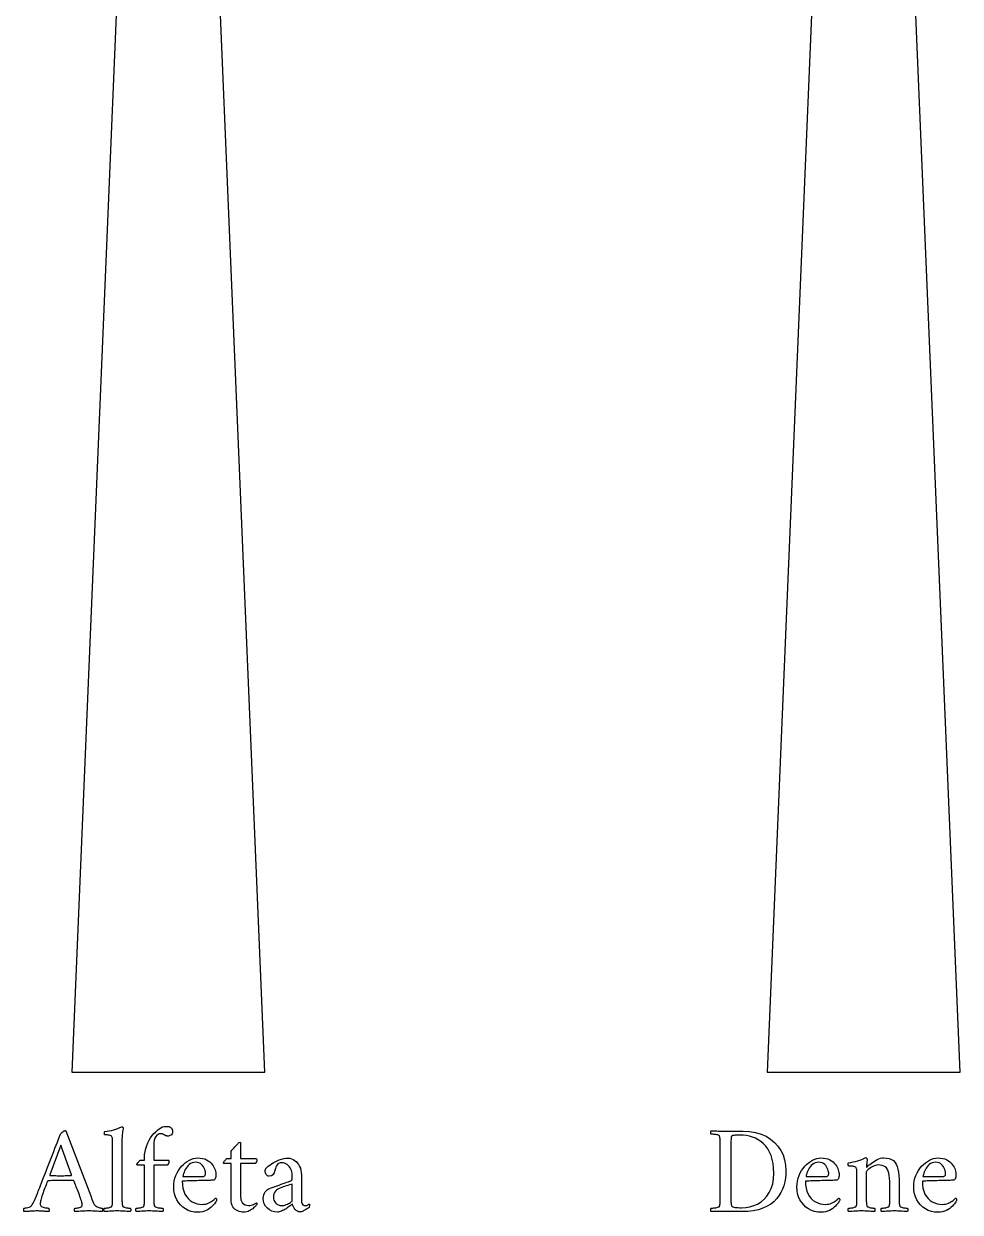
# Model space of a CAD drawing. Header units: millimetres. Extents: x -4 to 95, y -124 to 50.
# Drawn here: x -3.74 to 20.5, y -123.63 to -92.86 of the extents above; entities that cross this region are included whole.
import ezdxf

# ---------------------------------------------------------------- set-up
doc = ezdxf.new("R2010")
doc.units = ezdxf.units.MM
doc.layers.add('CUT_OUTER', color=1, linetype='Continuous')
doc.layers.add('TEXT', color=5, linetype='Continuous')

msp = doc.modelspace()

# ---------------------------------------------------------------- linework, layer by layer
at = {"layer": 'CUT_OUTER'}
for points in [[(-2.5, -120), (2.5, -120), (0.4, -70), (-0.4, -70)], [(15.5, -120), (20.5, -120), (18.4, -70), (17.6, -70)]]:
    msp.add_lwpolyline(points, close=True, dxfattribs=at)
at = {"layer": 'TEXT'}
for points in [[(-1.4419, -121.8419), (-1.442, -121.8233), (-1.4423, -121.8028), (-1.4428, -121.7805), (-1.4435, -121.7565), (-1.4451, -121.7328), (-1.448, -121.7117), (-1.4523, -121.6932), (-1.4581, -121.6774), (-1.4672, -121.6613), (-1.4819, -121.6484), (-1.5019, -121.6387), (-1.5274, -121.6323), (-1.5561, -121.628), (-1.5859, -121.625), (-1.6166, -121.6232), (-1.6484, -121.6226), (-1.6499, -121.6201), (-1.6512, -121.6125), (-1.6523, -121.5999), (-1.6532, -121.5823), (-1.6533, -121.5644), (-1.652, -121.5512), (-1.6493, -121.5426), (-1.6452, -121.5387), (-1.5859, -121.5309), (-1.5274, -121.5206), (-1.4698, -121.5076), (-1.4129, -121.4919), (-1.3573, -121.4743), (-1.3032, -121.4552), (-1.2508, -121.4348), (-1.2, -121.4129), (-1.1936, -121.414), (-1.1875, -121.4173), (-1.1816, -121.4229), (-1.1758, -121.4306), (-1.1709, -121.4394), (-1.1673, -121.448), (-1.1652, -121.4564), (-1.1645, -121.4645), (-1.1656, -121.469), (-1.169, -121.4823), (-1.1745, -121.5044), (-1.1823, -121.5355), (-1.19, -121.5748), (-1.1956, -121.6218), (-1.1989, -121.6764), (-1.2, -121.7387), (-1.2, -123.2355), (-1.1999, -123.2704), (-1.1996, -123.304), (-1.1991, -123.3365), (-1.1984, -123.3677), (-1.1969, -123.397), (-1.194, -123.4234), (-1.1896, -123.447), (-1.1839, -123.4677), (-1.1785, -123.4756), (-1.169, -123.4831), (-1.1551, -123.4901), (-1.1371, -123.4968), (-1.1165, -123.5027), (-1.0952, -123.5077), (-1.073, -123.5116), (-1.05, -123.5145), (-1.0283, -123.5166), (-1.0101, -123.5181), (-0.9953, -123.5191), (-0.9839, -123.5194), (-0.9795, -123.527), (-0.9762, -123.5371), (-0.9739, -123.5496), (-0.9726, -123.5645), (-0.9727, -123.5794), (-0.9746, -123.5919), (-0.9783, -123.602), (-0.9839, -123.6097), (-1.0308, -123.6066), (-1.075, -123.6036), (-1.1163, -123.6009), (-1.1548, -123.5984), (-1.1931, -123.5963), (-1.2339, -123.5948), (-1.277, -123.5939), (-1.3226, -123.5935), (-1.3666, -123.5939), (-1.4085, -123.5948), (-1.4481, -123.5963), (-1.4855, -123.5984), (-1.5233, -123.6009), (-1.5641, -123.6036), (-1.608, -123.6066), (-1.6548, -123.6097), (-1.6604, -123.602), (-1.6641, -123.5919), (-1.666, -123.5794), (-1.6661, -123.5645), (-1.6648, -123.5496), (-1.6625, -123.5371), (-1.6592, -123.527), (-1.6548, -123.5194), (-1.6435, -123.5191), (-1.629, -123.5181), (-1.6113, -123.5166), (-1.5903, -123.5145), (-1.5679, -123.5116), (-1.546, -123.5077), (-1.5244, -123.5027), (-1.5032, -123.4968), (-1.4847, -123.4901), (-1.471, -123.4831), (-1.4621, -123.4756), (-1.4581, -123.4677), (-1.4523, -123.447), (-1.448, -123.4234), (-1.4451, -123.397), (-1.4435, -123.3677), (-1.4428, -123.3365), (-1.4423, -123.304), (-1.442, -123.2704), (-1.4419, -123.2355)], [(-0.071, -121.4032), (-0.0386, -121.4036), (-0.0125, -121.4048), (0.0074, -121.4069), (0.021, -121.4097), (0.0324, -121.4141), (0.0456, -121.421), (0.0606, -121.4302), (0.0774, -121.4419), (0.0824, -121.4478), (0.0875, -121.4556), (0.0928, -121.4655), (0.0984, -121.4774), (0.1033, -121.4903), (0.1069, -121.5032), (0.109, -121.5161), (0.1097, -121.529), (0.1068, -121.567), (0.098, -121.5972), (0.0834, -121.6195), (0.0629, -121.6339), (0.0404, -121.643), (0.0198, -121.6496), (0.0009, -121.6535), (-0.0161, -121.6548), (-0.0274, -121.6542), (-0.0387, -121.6524), (-0.05, -121.6494), (-0.0613, -121.6452), (-0.0728, -121.6401), (-0.0847, -121.6347), (-0.097, -121.6288), (-0.1097, -121.6226), (-0.122, -121.6151), (-0.1331, -121.6089), (-0.1429, -121.6038), (-0.1516, -121.6), (-0.1607, -121.5972), (-0.1718, -121.5952), (-0.1849, -121.594), (-0.2, -121.5935), (-0.2344, -121.5982), (-0.2665, -121.6121), (-0.2965, -121.6353), (-0.3242, -121.6677), (-0.3473, -121.7095), (-0.3633, -121.7605), (-0.3723, -121.8208), (-0.3742, -121.8903), (-0.3742, -122.2806), (0, -122.2806), (0.0056, -122.2823), (0.0097, -122.2871), (0.0121, -122.2952), (0.0129, -122.3065), (0.0129, -122.3095), (0.0129, -122.3121), (0.0129, -122.3143), (0.0129, -122.3161), (0.0103, -122.3413), (0.0024, -122.3653), (-0.0107, -122.3881), (-0.029, -122.4097), (-0.3742, -122.4097), (-0.3742, -123.2355), (-0.3741, -123.2704), (-0.3738, -123.304), (-0.3733, -123.3365), (-0.3726, -123.3677), (-0.3711, -123.397), (-0.3681, -123.4234), (-0.3638, -123.447), (-0.3581, -123.4677), (-0.3525, -123.4756), (-0.3423, -123.4831), (-0.3275, -123.4901), (-0.3081, -123.4968), (-0.2859, -123.5027), (-0.2629, -123.5077), (-0.2391, -123.5116), (-0.2145, -123.5145), (-0.1914, -123.5166), (-0.1722, -123.5181), (-0.1568, -123.5191), (-0.1452, -123.5194), (-0.1408, -123.527), (-0.1375, -123.5371), (-0.1352, -123.5496), (-0.1339, -123.5645), (-0.134, -123.5794), (-0.1359, -123.5919), (-0.1396, -123.602), (-0.1452, -123.6097), (-0.1925, -123.6066), (-0.2379, -123.6036), (-0.2812, -123.6009), (-0.3226, -123.5984), (-0.3637, -123.5963), (-0.4065, -123.5948), (-0.4508, -123.5939), (-0.4968, -123.5935), (-0.5408, -123.5939), (-0.5827, -123.5948), (-0.6223, -123.5963), (-0.6597, -123.5984), (-0.6975, -123.6009), (-0.7383, -123.6036), (-0.7822, -123.6066), (-0.829, -123.6097), (-0.8346, -123.602), (-0.8383, -123.5919), (-0.8402, -123.5794), (-0.8403, -123.5645), (-0.839, -123.5496), (-0.8367, -123.5371), (-0.8334, -123.527), (-0.829, -123.5194), (-0.8177, -123.5191), (-0.8032, -123.5181), (-0.7855, -123.5166), (-0.7645, -123.5145), (-0.7421, -123.5116), (-0.7202, -123.5077), (-0.6986, -123.5027), (-0.6774, -123.4968), (-0.6589, -123.4901), (-0.6452, -123.4831), (-0.6363, -123.4756), (-0.6323, -123.4677), (-0.6265, -123.447), (-0.6222, -123.4234), (-0.6193, -123.397), (-0.6177, -123.3677), (-0.617, -123.3365), (-0.6165, -123.304), (-0.6162, -123.2704), (-0.6161, -123.2355), (-0.6161, -122.4097), (-0.8, -122.4097), (-0.803, -122.409), (-0.8056, -122.4069), (-0.8079, -122.4033), (-0.8097, -122.3984), (-0.8111, -122.393), (-0.8121, -122.3883), (-0.8127, -122.3842), (-0.8129, -122.3806), (-0.8117, -122.3763), (-0.8081, -122.3698), (-0.802, -122.361), (-0.7935, -122.35), (-0.7838, -122.338), (-0.7738, -122.3262), (-0.7636, -122.3146), (-0.7532, -122.3032), (-0.7441, -122.2933), (-0.7375, -122.2863), (-0.7336, -122.2821), (-0.7323, -122.2806), (-0.6161, -122.2806), (-0.6161, -122.2194), (-0.6126, -122.1353), (-0.602, -122.054), (-0.5844, -121.9756), (-0.5597, -121.9), (-0.5295, -121.8281), (-0.4956, -121.7609), (-0.4578, -121.6983), (-0.4161, -121.6403), (-0.3722, -121.5877), (-0.3274, -121.5411), (-0.2819, -121.5006), (-0.2355, -121.4661), (-0.1901, -121.4386), (-0.1476, -121.419), (-0.1079, -121.4072), (-0.071, -121.4032)], [(-3.3968, -123.1613), (-3.3949, -123.1564), (-3.3891, -123.1415), (-3.3795, -123.1168), (-3.3661, -123.0823), (-3.3495, -123.0392), (-3.3302, -122.9891), (-3.3084, -122.932), (-3.2839, -122.8677), (-3.2572, -122.7981), (-3.2286, -122.7246), (-3.1983, -122.6473), (-3.1661, -122.5661), (-3.133, -122.4825), (-3.0996, -122.3976), (-3.066, -122.3115), (-3.0323, -122.2242), (-2.9987, -122.1372), (-2.9657, -122.052), (-2.9334, -121.9686), (-2.9016, -121.8871), (-2.8711, -121.8089), (-2.8423, -121.7355), (-2.8154, -121.6669), (-2.7903, -121.6032), (-2.782, -121.5899), (-2.7698, -121.5758), (-2.7537, -121.5609), (-2.7339, -121.5452), (-2.7134, -121.531), (-2.6956, -121.521), (-2.6803, -121.5149), (-2.6677, -121.5129), (-2.6648, -121.513), (-2.6625, -121.5133), (-2.6608, -121.5138), (-2.6597, -121.5145), (-2.6586, -121.5154), (-2.6569, -121.5165), (-2.6545, -121.5178), (-2.6516, -121.5194), (-2.0097, -123.2032), (-1.978, -123.2863), (-1.954, -123.3484), (-1.9377, -123.3895), (-1.929, -123.4097), (-1.9191, -123.4268), (-1.9052, -123.4427), (-1.8876, -123.4575), (-1.8661, -123.471), (-1.8427, -123.483), (-1.8194, -123.4931), (-1.796, -123.5015), (-1.7726, -123.5081), (-1.7513, -123.513), (-1.7343, -123.5165), (-1.7215, -123.5186), (-1.7129, -123.5194), (-1.7075, -123.5285), (-1.704, -123.5399), (-1.7026, -123.5535), (-1.7032, -123.5694), (-1.7048, -123.5846), (-1.7065, -123.5964), (-1.7081, -123.6047), (-1.7097, -123.6097), (-1.7552, -123.6066), (-1.7984, -123.6036), (-1.8391, -123.6009), (-1.8774, -123.5984), (-1.9163, -123.5963), (-1.9589, -123.5948), (-2.005, -123.5939), (-2.0548, -123.5935), (-2.1074, -123.5939), (-2.1552, -123.5948), (-2.1985, -123.5963), (-2.2371, -123.5984), (-2.2757, -123.6009), (-2.319, -123.6036), (-2.3668, -123.6066), (-2.4194, -123.6097), (-2.4249, -123.602), (-2.4286, -123.5919), (-2.4305, -123.5794), (-2.4306, -123.5645), (-2.4291, -123.5496), (-2.4262, -123.5371), (-2.4219, -123.527), (-2.4161, -123.5194), (-2.3996, -123.5186), (-2.379, -123.5165), (-2.3544, -123.513), (-2.3258, -123.5081), (-2.2976, -123.5019), (-2.2742, -123.4948), (-2.2556, -123.4866), (-2.2419, -123.4774), (-2.2363, -123.4698), (-2.2323, -123.4597), (-2.2298, -123.4472), (-2.229, -123.4323), (-2.2303, -123.4152), (-2.2343, -123.3931), (-2.2408, -123.366), (-2.25, -123.3339), (-2.2612, -123.2981), (-2.2738, -123.2601), (-2.2878, -123.2199), (-2.3032, -123.1774), (-2.3194, -123.1342), (-2.3355, -123.0915), (-2.3516, -123.0495), (-2.3677, -123.0081), (-2.3832, -122.9688), (-2.3972, -122.9331), (-2.4098, -122.901), (-2.421, -122.8726), (-2.4301, -122.8493), (-2.4367, -122.8327), (-2.4406, -122.8227), (-2.4419, -122.8194), (-2.4423, -122.819), (-2.4435, -122.8177), (-2.4456, -122.8157), (-2.4484, -122.8129), (-2.4516, -122.8101), (-2.4548, -122.8081), (-2.4581, -122.8069), (-2.4613, -122.8065), (-2.4869, -122.805), (-2.5153, -122.804), (-2.5466, -122.8034), (-2.5806, -122.8032), (-2.6155, -122.8032), (-2.6492, -122.8032), (-2.6817, -122.8032), (-2.7129, -122.8032), (-2.721, -122.8032), (-2.729, -122.8032), (-2.7371, -122.8032), (-2.7452, -122.8032), (-2.753, -122.8032), (-2.7605, -122.8032), (-2.7675, -122.8032), (-2.7742, -122.8032), (-2.8208, -122.8033), (-2.8637, -122.8036), (-2.903, -122.8041), (-2.9387, -122.8048), (-2.975, -122.8059), (-3.0161, -122.8077), (-3.0621, -122.81), (-3.1129, -122.8129), (-3.1147, -122.8132), (-3.1169, -122.8141), (-3.1196, -122.8156), (-3.1226, -122.8177), (-3.1254, -122.8199), (-3.1274, -122.8214), (-3.1286, -122.8223), (-3.129, -122.8226), (-3.1305, -122.8266), (-3.1351, -122.8387), (-3.1426, -122.8589), (-3.1532, -122.8871), (-3.1659, -122.9209), (-3.1798, -122.9577), (-3.195, -122.9975), (-3.2113, -123.0403), (-3.2277, -123.084), (-3.2431, -123.1262), (-3.2576, -123.167), (-3.271, -123.2065), (-3.2842, -123.2452), (-3.2948, -123.2806), (-3.3027, -123.3129), (-3.3081, -123.3419), (-3.3116, -123.3679), (-3.3141, -123.3911), (-3.3156, -123.4115), (-3.3161, -123.429), (-3.313, -123.4459), (-3.3036, -123.4609), (-3.288, -123.4741), (-3.2661, -123.4855), (-3.2409, -123.4951), (-3.2153, -123.5028), (-3.1893, -123.5088), (-3.1629, -123.5129), (-3.1388, -123.5157), (-3.1198, -123.5177), (-3.1057, -123.519), (-3.0968, -123.5194), (-3.0938, -123.5243), (-3.0911, -123.5327), (-3.0889, -123.5445), (-3.0871, -123.5597), (-3.0861, -123.5755), (-3.0863, -123.5891), (-3.0877, -123.6005), (-3.0903, -123.6097), (-3.1199, -123.6081), (-3.1472, -123.6065), (-3.1723, -123.6048), (-3.1952, -123.6032), (-3.2169, -123.6016), (-3.2387, -123.6), (-3.2605, -123.5984), (-3.2823, -123.5968), (-3.3057, -123.5954), (-3.3327, -123.5944), (-3.363, -123.5938), (-3.3968, -123.5935), (-3.4308, -123.5938), (-3.4621, -123.5944), (-3.4905, -123.5954), (-3.5161, -123.5968), (-3.5403, -123.5984), (-3.5645, -123.6), (-3.5887, -123.6016), (-3.6129, -123.6032), (-3.6387, -123.6048), (-3.6677, -123.6065), (-3.7, -123.6081), (-3.7355, -123.6097), (-3.7383, -123.6047), (-3.7403, -123.5964), (-3.7415, -123.5846), (-3.7419, -123.5694), (-3.7415, -123.5535), (-3.7403, -123.5399), (-3.7383, -123.5285), (-3.7355, -123.5194), (-3.7184, -123.5184), (-3.6964, -123.5157), (-3.6693, -123.5112), (-3.6371, -123.5048), (-3.6053, -123.4965), (-3.5794, -123.4859), (-3.5594, -123.4731), (-3.5452, -123.4581), (-3.5219, -123.4265), (-3.5004, -123.3931), (-3.4807, -123.358), (-3.4629, -123.321), (-3.4461, -123.2826), (-3.4294, -123.2431), (-3.413, -123.2027), (-3.3968, -123.1613)], [(14.8806, -121.5258), (15.0472, -121.5342), (15.2016, -121.5593), (15.344, -121.6011), (15.4742, -121.6597), (15.5911, -121.7327), (15.6935, -121.8177), (15.7815, -121.9149), (15.8548, -122.0242), (15.9127, -122.1434), (15.954, -122.2706), (15.9788, -122.4055), (15.9871, -122.5484), (15.9837, -122.6478), (15.9734, -122.746), (15.9563, -122.8429), (15.9323, -122.9387), (15.9001, -123.0315), (15.8585, -123.1194), (15.8074, -123.2024), (15.7468, -123.2806), (15.6757, -123.3525), (15.5931, -123.4165), (15.4991, -123.4727), (15.3935, -123.521), (15.2754, -123.5598), (15.1435, -123.5875), (14.998, -123.6041), (14.8387, -123.6097), (14.0516, -123.6097), (14.0461, -123.602), (14.0423, -123.5919), (14.0404, -123.5794), (14.0403, -123.5645), (14.0416, -123.5496), (14.044, -123.5371), (14.0473, -123.527), (14.0516, -123.5194), (14.0633, -123.5191), (14.079, -123.5181), (14.0988, -123.5166), (14.1226, -123.5145), (14.1481, -123.5116), (14.173, -123.5077), (14.1973, -123.5027), (14.221, -123.4968), (14.2416, -123.4901), (14.2569, -123.4831), (14.2666, -123.4756), (14.271, -123.4677), (14.2767, -123.447), (14.281, -123.4234), (14.284, -123.397), (14.2855, -123.3677), (14.2862, -123.3365), (14.2867, -123.304), (14.287, -123.2704), (14.2871, -123.2355), (14.2871, -121.8903), (14.287, -121.8553), (14.2867, -121.8214), (14.2862, -121.7884), (14.2855, -121.7565), (14.284, -121.7265), (14.281, -121.6996), (14.2767, -121.6757), (14.271, -121.6548), (14.2666, -121.6458), (14.2569, -121.6379), (14.2416, -121.6312), (14.221, -121.6258), (14.1973, -121.6213), (14.173, -121.6173), (14.1481, -121.614), (14.1226, -121.6113), (14.0988, -121.6092), (14.079, -121.6077), (14.0633, -121.6068), (14.0516, -121.6065), (14.0473, -121.5988), (14.044, -121.5887), (14.0416, -121.5762), (14.0403, -121.5613), (14.0404, -121.5464), (14.0423, -121.5339), (14.0461, -121.5238), (14.0516, -121.5161), (14.0998, -121.5178), (14.1476, -121.5198), (14.195, -121.5219), (14.2419, -121.5242), (14.2885, -121.5263), (14.3347, -121.5278), (14.3804, -121.5287), (14.4258, -121.529), (14.4748, -121.5289), (14.5282, -121.5286), (14.5861, -121.5281), (14.6484, -121.5274), (14.7113, -121.5267), (14.771, -121.5262), (14.8274, -121.5259), (14.8806, -121.5258)], [(14.5645, -121.8968), (14.5645, -123.2387), (14.5645, -123.2517), (14.5645, -123.2681), (14.5645, -123.288), (14.5645, -123.3113), (14.5648, -123.3361), (14.5657, -123.3605), (14.5672, -123.3845), (14.5694, -123.4081), (14.5719, -123.4291), (14.5746, -123.4456), (14.5775, -123.4574), (14.5806, -123.4645), (14.5939, -123.4764), (14.6141, -123.4863), (14.6414, -123.4942), (14.6758, -123.5), (14.7144, -123.5042), (14.7544, -123.5073), (14.7959, -123.5091), (14.8387, -123.5097), (14.9493, -123.5036), (15.0552, -123.4855), (15.1566, -123.4552), (15.2532, -123.4129), (15.343, -123.3582), (15.4238, -123.2907), (15.4955, -123.2106), (15.5581, -123.1177), (15.6089, -123.0118), (15.6452, -122.8923), (15.6669, -122.7594), (15.6742, -122.6129), (15.6697, -122.4841), (15.656, -122.3653), (15.6334, -122.2567), (15.6016, -122.1581), (15.5621, -122.0689), (15.5161, -121.9883), (15.4637, -121.9164), (15.4048, -121.8532), (15.3407, -121.7984), (15.2726, -121.7516), (15.2004, -121.7129), (15.1242, -121.6823), (15.0451, -121.659), (14.9641, -121.6423), (14.8814, -121.6324), (14.7968, -121.629), (14.7851, -121.6291), (14.7694, -121.6294), (14.7496, -121.6299), (14.7258, -121.6306), (14.7004, -121.6318), (14.6758, -121.6335), (14.652, -121.6358), (14.629, -121.6387), (14.6089, -121.6425), (14.5935, -121.6476), (14.5831, -121.6538), (14.5774, -121.6613), (14.5731, -121.6787), (14.5698, -121.6988), (14.5674, -121.7215), (14.5661, -121.7468), (14.5654, -121.7737), (14.5649, -121.8012), (14.5646, -121.8293), (14.5645, -121.8581), (14.5645, -121.8629), (14.5645, -121.8677), (14.5645, -121.8726), (14.5645, -121.8774), (14.5645, -121.8823), (14.5645, -121.8871), (14.5645, -121.8919), (14.5645, -121.8968)], [(-2.7806, -121.8935), (-3.0677, -122.6613), (-3.0676, -122.6617), (-3.0673, -122.6629), (-3.0668, -122.6649), (-3.0661, -122.6677), (-3.0652, -122.6706), (-3.0641, -122.6726), (-3.0628, -122.6738), (-3.0613, -122.6742), (-3.0291, -122.6757), (-2.994, -122.677), (-2.9557, -122.6781), (-2.9145, -122.679), (-2.8739, -122.6797), (-2.8375, -122.6802), (-2.8053, -122.6805), (-2.7774, -122.6806), (-2.7412, -122.6804), (-2.7069, -122.6798), (-2.6743, -122.6788), (-2.6435, -122.6774), (-2.613, -122.6758), (-2.581, -122.6742), (-2.5477, -122.6726), (-2.5129, -122.671), (-2.51, -122.6705), (-2.5077, -122.669), (-2.5059, -122.6664), (-2.5048, -122.6629), (-2.5041, -122.6594), (-2.5036, -122.6569), (-2.5033, -122.6553), (-2.5032, -122.6548)], [(1.8677, -122.2387), (2.2742, -122.2387), (2.2812, -122.2409), (2.2863, -122.2476), (2.2893, -122.2587), (2.2903, -122.2742), (2.2875, -122.2982), (2.279, -122.3218), (2.2649, -122.345), (2.2452, -122.3677), (1.8677, -122.3677), (1.8677, -123.1935), (1.8808, -123.3065), (1.9202, -123.3871), (1.9857, -123.4355), (2.0774, -123.4516), (2.1121, -123.4498), (2.1452, -123.4444), (2.1766, -123.4353), (2.2065, -123.4226), (2.2329, -123.4091), (2.254, -123.3976), (2.27, -123.3881), (2.2806, -123.3806), (2.2849, -123.3831), (2.2879, -123.3871), (2.2897, -123.3927), (2.2903, -123.4), (2.2895, -123.4163), (2.2871, -123.4298), (2.2831, -123.4405), (2.2774, -123.4484), (2.2646, -123.4623), (2.2488, -123.4782), (2.2299, -123.4962), (2.2081, -123.5161), (2.1836, -123.5365), (2.1569, -123.5556), (2.1279, -123.5736), (2.0968, -123.5903), (2.0637, -123.6044), (2.029, -123.6145), (1.9927, -123.6206), (1.9548, -123.6226), (1.9148, -123.6208), (1.8754, -123.6153), (1.8366, -123.6063), (1.7984, -123.5935), (1.7622, -123.5762), (1.7294, -123.5532), (1.7001, -123.5246), (1.6742, -123.4903), (1.653, -123.4494), (1.6379, -123.4008), (1.6288, -123.3446), (1.6258, -123.2806), (1.6258, -122.3677), (1.4419, -122.3677), (1.4389, -122.367), (1.4363, -122.3649), (1.4341, -122.3614), (1.4323, -122.3565), (1.4308, -122.3511), (1.4298, -122.3464), (1.4292, -122.3422), (1.429, -122.3387), (1.4302, -122.3344), (1.4339, -122.3278), (1.4399, -122.3191), (1.4484, -122.3081), (1.4582, -122.2961), (1.4681, -122.2843), (1.4783, -122.2727), (1.4887, -122.2613), (1.4979, -122.2514), (1.5044, -122.2444), (1.5084, -122.2401), (1.5097, -122.2387), (1.6258, -122.2387), (1.6258, -122.0419), (1.6426, -122.0235), (1.6609, -122.0036), (1.6805, -121.9824), (1.7016, -121.9597), (1.7229, -121.9367), (1.7431, -121.9145), (1.7624, -121.8931), (1.7806, -121.8726), (1.7964, -121.8547), (1.8081, -121.8415), (1.8157, -121.833), (1.8194, -121.829), (1.8261, -121.8234), (1.8335, -121.8194), (1.8414, -121.8169), (1.85, -121.8161), (1.8578, -121.8167), (1.8633, -121.8185), (1.8666, -121.8216), (1.8677, -121.8258)], [(0.3613, -122.8194), (0.3643, -122.9153), (0.3766, -123.0032), (0.3982, -123.0831), (0.429, -123.1548), (0.4675, -123.2182), (0.5121, -123.273), (0.5627, -123.3191), (0.6194, -123.3565), (0.6802, -123.3854), (0.7435, -123.406), (0.8093, -123.4184), (0.8774, -123.4226), (0.92, -123.4207), (0.9605, -123.4149), (0.999, -123.4053), (1.0355, -123.3919), (1.0696, -123.376), (1.1008, -123.3589), (1.1292, -123.3405), (1.1548, -123.321), (1.1772, -123.3019), (1.196, -123.2851), (1.2111, -123.2705), (1.2226, -123.2581), (1.2247, -123.2588), (1.2278, -123.2609), (1.232, -123.2644), (1.2371, -123.2694), (1.242, -123.2755), (1.2456, -123.2827), (1.2477, -123.2908), (1.2484, -123.3), (1.2472, -123.3133), (1.2435, -123.3274), (1.2375, -123.3423), (1.229, -123.3581), (1.2125, -123.3818), (1.1919, -123.4077), (1.1673, -123.4358), (1.1387, -123.4661), (1.106, -123.4967), (1.0694, -123.5254), (1.0286, -123.5523), (0.9839, -123.5774), (0.9353, -123.5986), (0.8831, -123.6137), (0.8272, -123.6228), (0.7677, -123.6258), (0.6784, -123.6204), (0.5944, -123.604), (0.5155, -123.5768), (0.4419, -123.5387), (0.3748, -123.4913), (0.3153, -123.4363), (0.2635, -123.3736), (0.2194, -123.3032), (0.1841, -123.2268), (0.1589, -123.146), (0.1437, -123.0607), (0.1387, -122.971), (0.1422, -122.8932), (0.1528, -122.8181), (0.1705, -122.7457), (0.1952, -122.6758), (0.2256, -122.6095), (0.2605, -122.5476), (0.2998, -122.4901), (0.3435, -122.4371), (0.3906, -122.389), (0.4399, -122.3464), (0.4914, -122.3092), (0.5452, -122.2774), (0.5996, -122.252), (0.6532, -122.2339), (0.706, -122.223), (0.7581, -122.2194), (0.8259, -122.2224), (0.8875, -122.2315), (0.9428, -122.2466), (0.9919, -122.2677), (1.0355, -122.2933), (1.0742, -122.3218), (1.1081, -122.353), (1.1371, -122.3871), (1.1617, -122.4226), (1.1823, -122.4581), (1.1988, -122.4935), (1.2113, -122.529), (1.2205, -122.5631), (1.227, -122.5944), (1.2309, -122.6228), (1.2323, -122.6484), (1.2312, -122.6804), (1.2282, -122.7089), (1.2232, -122.7337), (1.2161, -122.7548), (1.2063, -122.772), (1.1927, -122.7847), (1.1756, -122.7929), (1.1548, -122.7968), (1.1368, -122.7983), (1.1117, -122.7996), (1.0795, -122.8007), (1.0403, -122.8016), (0.9961, -122.8025), (0.9488, -122.8036), (0.8985, -122.8049), (0.8452, -122.8065), (0.7905, -122.8081), (0.7363, -122.8097), (0.6825, -122.8113), (0.629, -122.8129), (0.5778, -122.8144), (0.5306, -122.8157), (0.4875, -122.8168), (0.4484, -122.8177), (0.4151, -122.8184), (0.3895, -122.819), (0.3716, -122.8193), (0.3613, -122.8194)], [(0.3774, -122.7032), (0.8903, -122.7032), (0.9043, -122.7022), (0.9173, -122.6992), (0.9293, -122.6942), (0.9403, -122.6871), (0.9497, -122.6774), (0.9569, -122.6645), (0.9618, -122.6484), (0.9645, -122.629), (0.9643, -122.6077), (0.9605, -122.5823), (0.953, -122.5528), (0.9419, -122.5194), (0.9271, -122.4847), (0.9085, -122.4516), (0.886, -122.4202), (0.8597, -122.3903), (0.8289, -122.3649), (0.7931, -122.3468), (0.7523, -122.3359), (0.7065, -122.3323), (0.6587, -122.3358), (0.6153, -122.3464), (0.5764, -122.364), (0.5419, -122.3887), (0.5114, -122.4179), (0.4843, -122.4492), (0.4606, -122.4825), (0.4403, -122.5177), (0.4232, -122.553), (0.4089, -122.5863), (0.3974, -122.6175), (0.3887, -122.6468), (0.3826, -122.6715), (0.3786, -122.6891), (0.3769, -122.6997), (0.3774, -122.7032)], [(3.1, -122.2258), (3.1445, -122.2294), (3.1875, -122.2403), (3.2291, -122.2585), (3.2694, -122.2839), (3.307, -122.3153), (3.3407, -122.3516), (3.3707, -122.3927), (3.3968, -122.4387), (3.4179, -122.4887), (3.4331, -122.5419), (3.4421, -122.5984), (3.4452, -122.6581), (3.4452, -123.3065), (3.4466, -123.336), (3.4508, -123.3633), (3.4579, -123.3884), (3.4677, -123.4113), (3.4808, -123.4303), (3.4976, -123.444), (3.5179, -123.4521), (3.5419, -123.4548), (3.5633, -123.4536), (3.5823, -123.45), (3.5988, -123.444), (3.6129, -123.4355), (3.6246, -123.4268), (3.6339, -123.4202), (3.6407, -123.4155), (3.6452, -123.4129), (3.6482, -123.4135), (3.6508, -123.4153), (3.653, -123.4183), (3.6548, -123.4226), (3.6562, -123.4272), (3.6573, -123.4315), (3.6579, -123.4353), (3.6581, -123.4387), (3.6571, -123.4558), (3.654, -123.4718), (3.649, -123.4865), (3.6419, -123.5), (3.6307, -123.5089), (3.6165, -123.5194), (3.5993, -123.5315), (3.579, -123.5452), (3.5571, -123.5593), (3.5347, -123.5726), (3.5119, -123.5851), (3.4887, -123.5968), (3.466, -123.6067), (3.4448, -123.6137), (3.4249, -123.6179), (3.4065, -123.6194), (3.3735, -123.6151), (3.3423, -123.6024), (3.313, -123.5812), (3.2855, -123.5516), (3.2612, -123.5175), (3.2415, -123.4831), (3.2265, -123.4482), (3.2161, -123.4129), (3.2076, -123.4208), (3.1948, -123.4315), (3.1777, -123.445), (3.1565, -123.4613), (3.1322, -123.4791), (3.106, -123.4972), (3.0781, -123.5154), (3.0484, -123.5339), (3.0178, -123.5518), (2.9875, -123.5685), (2.9574, -123.5841), (2.9274, -123.5984), (2.8987, -123.6104), (2.8722, -123.619), (2.8479, -123.6241), (2.8258, -123.6258), (2.7514, -123.6193), (2.6831, -123.5996), (2.6208, -123.5668), (2.5645, -123.521), (2.5179, -123.4656), (2.4847, -123.4044), (2.4647, -123.3374), (2.4581, -123.2645), (2.4614, -123.2178), (2.4714, -123.1746), (2.488, -123.1348), (2.5113, -123.0984), (2.5378, -123.0668), (2.5641, -123.0415), (2.5902, -123.0225), (2.6161, -123.0097), (2.6626, -122.9932), (2.7117, -122.9762), (2.7634, -122.9586), (2.8177, -122.9403), (2.8725, -122.9219), (2.9254, -122.9036), (2.9765, -122.8856), (3.0258, -122.8677), (3.071, -122.851), (3.1097, -122.8363), (3.1419, -122.8236), (3.1677, -122.8129), (3.1794, -122.8078), (3.1887, -122.802), (3.1956, -122.7957), (3.2, -122.7887), (3.2028, -122.7797), (3.2048, -122.7673), (3.206, -122.7515), (3.2065, -122.7323), (3.2065, -122.6484), (3.2042, -122.613), (3.1976, -122.5778), (3.1865, -122.5428), (3.171, -122.5081), (3.1516, -122.4748), (3.129, -122.4444), (3.1032, -122.4167), (3.0742, -122.3919), (3.0425, -122.3715), (3.0089, -122.3569), (2.9732, -122.3481), (2.9355, -122.3452), (2.8978, -122.3484), (2.8653, -122.3581), (2.8381, -122.3742), (2.8161, -122.3968), (2.7982, -122.4252), (2.7831, -122.4589), (2.7708, -122.4978), (2.7613, -122.5419), (2.7411, -122.6083), (2.7097, -122.6556), (2.6669, -122.6841), (2.6129, -122.6935), (2.5886, -122.6909), (2.5673, -122.6831), (2.5491, -122.67), (2.5339, -122.6516), (2.5219, -122.6302), (2.5133, -122.6081), (2.5082, -122.5851), (2.5065, -122.5613), (2.5069, -122.5553), (2.5081, -122.5472), (2.5101, -122.5368), (2.5129, -122.5242), (2.5163, -122.5114), (2.5202, -122.5004), (2.5244, -122.4912), (2.529, -122.4839), (2.5558, -122.4603), (2.5879, -122.4347), (2.6252, -122.4071), (2.6677, -122.3774), (2.7144, -122.3478), (2.7641, -122.3202), (2.8168, -122.2946), (2.8726, -122.271), (2.9297, -122.2512), (2.9867, -122.2371), (3.0434, -122.2286), (3.1, -122.2258)], [(16.4935, -122.8194), (16.4966, -122.9153), (16.5089, -123.0032), (16.5304, -123.0831), (16.5613, -123.1548), (16.5998, -123.2182), (16.6444, -123.273), (16.695, -123.3191), (16.7516, -123.3565), (16.8125, -123.3854), (16.8758, -123.406), (16.9415, -123.4184), (17.0097, -123.4226), (17.0522, -123.4207), (17.0927, -123.4149), (17.1313, -123.4053), (17.1677, -123.3919), (17.2018, -123.376), (17.2331, -123.3589), (17.2615, -123.3405), (17.2871, -123.321), (17.3095, -123.3019), (17.3282, -123.2851), (17.3433, -123.2705), (17.3548, -123.2581), (17.357, -123.2588), (17.3601, -123.2609), (17.3642, -123.2644), (17.3694, -123.2694), (17.3743, -123.2755), (17.3778, -123.2827), (17.3799, -123.2908), (17.3806, -123.3), (17.3794, -123.3133), (17.3758, -123.3274), (17.3698, -123.3423), (17.3613, -123.3581), (17.3448, -123.3818), (17.3242, -123.4077), (17.2996, -123.4358), (17.271, -123.4661), (17.2383, -123.4967), (17.2016, -123.5254), (17.1609, -123.5523), (17.1161, -123.5774), (17.0675, -123.5986), (17.0153, -123.6137), (16.9595, -123.6228), (16.9, -123.6258), (16.8107, -123.6204), (16.7266, -123.604), (16.6478, -123.5768), (16.5742, -123.5387), (16.5071, -123.4913), (16.4476, -123.4363), (16.3958, -123.3736), (16.3516, -123.3032), (16.3163, -123.2268), (16.2911, -123.146), (16.276, -123.0607), (16.271, -122.971), (16.2745, -122.8932), (16.2851, -122.8181), (16.3027, -122.7457), (16.3274, -122.6758), (16.3579, -122.6095), (16.3927, -122.5476), (16.4321, -122.4901), (16.4758, -122.4371), (16.5229, -122.389), (16.5722, -122.3464), (16.6237, -122.3092), (16.6774, -122.2774), (16.7319, -122.252), (16.7855, -122.2339), (16.8383, -122.223), (16.8903, -122.2194), (16.9582, -122.2224), (17.0198, -122.2315), (17.0751, -122.2466), (17.1242, -122.2677), (17.1677, -122.2933), (17.2065, -122.3218), (17.2403, -122.353), (17.2694, -122.3871), (17.294, -122.4226), (17.3145, -122.4581), (17.331, -122.4935), (17.3435, -122.529), (17.3527, -122.5631), (17.3593, -122.5944), (17.3632, -122.6228), (17.3645, -122.6484), (17.3635, -122.6804), (17.3605, -122.7089), (17.3554, -122.7337), (17.3484, -122.7548), (17.3385, -122.772), (17.325, -122.7847), (17.3079, -122.7929), (17.2871, -122.7968), (17.2691, -122.7983), (17.244, -122.7996), (17.2118, -122.8007), (17.1726, -122.8016), (17.1283, -122.8025), (17.081, -122.8036), (17.0307, -122.8049), (16.9774, -122.8065), (16.9228, -122.8081), (16.8685, -122.8097), (16.8147, -122.8113), (16.7613, -122.8129), (16.7101, -122.8144), (16.6629, -122.8157), (16.6198, -122.8168), (16.5806, -122.8177), (16.5474, -122.8184), (16.5218, -122.819), (16.5038, -122.8193), (16.4935, -122.8194)], [(16.5097, -122.7032), (17.0226, -122.7032), (17.0366, -122.7022), (17.0496, -122.6992), (17.0616, -122.6942), (17.0726, -122.6871), (17.082, -122.6774), (17.0891, -122.6645), (17.0941, -122.6484), (17.0968, -122.629), (17.0966, -122.6077), (17.0927, -122.5823), (17.0853, -122.5528), (17.0742, -122.5194), (17.0594, -122.4847), (17.0407, -122.4516), (17.0182, -122.4202), (16.9919, -122.3903), (16.9612, -122.3649), (16.9254, -122.3468), (16.8846, -122.3359), (16.8387, -122.3323), (16.7909, -122.3358), (16.7476, -122.3464), (16.7087, -122.364), (16.6742, -122.3887), (16.6436, -122.4179), (16.6165, -122.4492), (16.5928, -122.4825), (16.5726, -122.5177), (16.5554, -122.553), (16.5411, -122.5863), (16.5296, -122.6175), (16.521, -122.6468), (16.5148, -122.6715), (16.5109, -122.6891), (16.5092, -122.6997), (16.5097, -122.7032)], [(18.5129, -122.2194), (18.5931, -122.2238), (18.6629, -122.2371), (18.7222, -122.2593), (18.771, -122.2903), (18.811, -122.3306), (18.844, -122.3806), (18.8699, -122.4403), (18.8887, -122.5097), (18.9021, -122.5889), (18.9117, -122.6782), (18.9174, -122.7776), (18.9194, -122.8871), (18.9194, -123.2355), (18.9195, -123.2704), (18.9198, -123.304), (18.9203, -123.3365), (18.921, -123.3677), (18.9225, -123.397), (18.9254, -123.4234), (18.9297, -123.447), (18.9355, -123.4677), (18.9408, -123.4756), (18.9504, -123.4831), (18.9642, -123.4901), (18.9823, -123.4968), (19.0027, -123.5027), (19.0238, -123.5077), (19.0455, -123.5116), (19.0677, -123.5145), (19.0887, -123.5166), (19.1065, -123.5181), (19.121, -123.5191), (19.1323, -123.5194), (19.1366, -123.527), (19.1399, -123.5371), (19.1422, -123.5496), (19.1435, -123.5645), (19.1434, -123.5794), (19.1415, -123.5919), (19.1378, -123.602), (19.1323, -123.6097), (19.0854, -123.6066), (19.0415, -123.6036), (19.0007, -123.6009), (18.9629, -123.5984), (18.9253, -123.5963), (18.8851, -123.5948), (18.8422, -123.5939), (18.7968, -123.5935), (18.7526, -123.5939), (18.7105, -123.5948), (18.6704, -123.5963), (18.6323, -123.5984), (18.5938, -123.6009), (18.5524, -123.6036), (18.5083, -123.6066), (18.4613, -123.6097), (18.4557, -123.602), (18.452, -123.5919), (18.4501, -123.5794), (18.45, -123.5645), (18.4513, -123.5496), (18.4536, -123.5371), (18.457, -123.527), (18.4613, -123.5194), (18.4727, -123.5191), (18.4875, -123.5181), (18.5057, -123.5166), (18.5274, -123.5145), (18.5505, -123.5116), (18.573, -123.5077), (18.5949, -123.5027), (18.6161, -123.4968), (18.6347, -123.4901), (18.6484, -123.4831), (18.6573, -123.4756), (18.6613, -123.4677), (18.667, -123.447), (18.6714, -123.4234), (18.6743, -123.397), (18.6758, -123.3677), (18.6765, -123.3365), (18.677, -123.304), (18.6773, -123.2704), (18.6774, -123.2355), (18.6774, -122.9194), (18.6758, -122.8263), (18.671, -122.744), (18.6629, -122.6723), (18.6516, -122.6113), (18.6361, -122.5596), (18.6153, -122.5157), (18.5893, -122.4797), (18.5581, -122.4516), (18.5208, -122.4304), (18.4766, -122.4153), (18.4256, -122.4062), (18.3677, -122.4032), (18.338, -122.4055), (18.3069, -122.4125), (18.2743, -122.4241), (18.2403, -122.4403), (18.2068, -122.4592), (18.1754, -122.4786), (18.1463, -122.4987), (18.1194, -122.5194), (18.0968, -122.5387), (18.0806, -122.5548), (18.071, -122.5677), (18.0677, -122.5774), (18.0677, -123.2355), (18.0678, -123.2704), (18.0681, -123.304), (18.0686, -123.3365), (18.0694, -123.3677), (18.0709, -123.397), (18.0738, -123.4234), (18.0781, -123.447), (18.0839, -123.4677), (18.0892, -123.4756), (18.0988, -123.4831), (18.1126, -123.4901), (18.1306, -123.4968), (18.1511, -123.5027), (18.1722, -123.5077), (18.1939, -123.5116), (18.2161, -123.5145), (18.2371, -123.5166), (18.2548, -123.5181), (18.2694, -123.5191), (18.2806, -123.5194), (18.285, -123.527), (18.2883, -123.5371), (18.2906, -123.5496), (18.2919, -123.5645), (18.2918, -123.5794), (18.2899, -123.5919), (18.2862, -123.602), (18.2806, -123.6097), (18.2338, -123.6066), (18.1899, -123.6036), (18.1491, -123.6009), (18.1113, -123.5984), (18.0737, -123.5963), (18.0335, -123.5948), (17.9906, -123.5939), (17.9452, -123.5935), (17.901, -123.5939), (17.8589, -123.5948), (17.8188, -123.5963), (17.7806, -123.5984), (17.7421, -123.6009), (17.7008, -123.6036), (17.6567, -123.6066), (17.6097, -123.6097), (17.6041, -123.602), (17.6004, -123.5919), (17.5985, -123.5794), (17.5984, -123.5645), (17.5997, -123.5496), (17.602, -123.5371), (17.6053, -123.527), (17.6097, -123.5194), (17.6211, -123.5191), (17.6359, -123.5181), (17.6541, -123.5166), (17.6758, -123.5145), (17.6989, -123.5116), (17.7214, -123.5077), (17.7432, -123.5027), (17.7645, -123.4968), (17.7831, -123.4901), (17.7968, -123.4831), (17.8056, -123.4756), (17.8097, -123.4677), (17.8154, -123.447), (17.8198, -123.4234), (17.8227, -123.397), (17.8242, -123.3677), (17.8249, -123.3365), (17.8254, -123.304), (17.8257, -123.2704), (17.8258, -123.2355), (17.8258, -122.6613), (17.8257, -122.6435), (17.8254, -122.6226), (17.8249, -122.5984), (17.8242, -122.571), (17.8227, -122.5438), (17.8198, -122.5202), (17.8154, -122.5002), (17.8097, -122.4839), (17.8026, -122.4705), (17.7911, -122.4593), (17.7752, -122.4503), (17.7548, -122.4435), (17.7323, -122.4385), (17.7097, -122.4347), (17.6871, -122.4321), (17.6645, -122.4306), (17.644, -122.4299), (17.6274, -122.4294), (17.6149, -122.4291), (17.6065, -122.429), (17.6048, -122.4242), (17.6032, -122.4161), (17.6016, -122.4048), (17.6, -122.3903), (17.5992, -122.3754), (17.6, -122.3629), (17.6024, -122.3528), (17.6065, -122.3452), (17.6673, -122.3361), (17.7274, -122.325), (17.7867, -122.3119), (17.8452, -122.2968), (17.9018, -122.2794), (17.9556, -122.2597), (18.0067, -122.2375), (18.0548, -122.2129), (18.0612, -122.2141), (18.0673, -122.2177), (18.0733, -122.2238), (18.079, -122.2323), (18.084, -122.2415), (18.0875, -122.25), (18.0896, -122.2577), (18.0903, -122.2645), (18.09, -122.2713), (18.0891, -122.2819), (18.0876, -122.2963), (18.0855, -122.3145), (18.0831, -122.3346), (18.0806, -122.3544), (18.0782, -122.3741), (18.0758, -122.3935), (18.0737, -122.4113), (18.0722, -122.4258), (18.0713, -122.4371), (18.071, -122.4452), (18.0714, -122.4508), (18.0726, -122.4548), (18.0746, -122.4573), (18.0774, -122.4581), (18.0792, -122.4577), (18.0815, -122.4565), (18.0841, -122.4544), (18.0871, -122.4516), (18.1057, -122.4327), (18.1294, -122.4113), (18.1582, -122.3875), (18.1919, -122.3613), (18.2291, -122.3346), (18.2681, -122.3093), (18.309, -122.2854), (18.3516, -122.2629), (18.3944, -122.2439), (18.4355, -122.2302), (18.475, -122.2221), (18.5129, -122.2194)], [(19.5194, -122.8194), (19.5224, -122.9153), (19.5347, -123.0032), (19.5562, -123.0831), (19.5871, -123.1548), (19.6256, -123.2182), (19.6702, -123.273), (19.7208, -123.3191), (19.7774, -123.3565), (19.8383, -123.3854), (19.9016, -123.406), (19.9673, -123.4184), (20.0355, -123.4226), (20.078, -123.4207), (20.1185, -123.4149), (20.1571, -123.4053), (20.1935, -123.3919), (20.2276, -123.376), (20.2589, -123.3589), (20.2873, -123.3405), (20.3129, -123.321), (20.3353, -123.3019), (20.354, -123.2851), (20.3692, -123.2705), (20.3806, -123.2581), (20.3828, -123.2588), (20.3859, -123.2609), (20.39, -123.2644), (20.3952, -123.2694), (20.4001, -123.2755), (20.4036, -123.2827), (20.4057, -123.2908), (20.4065, -123.3), (20.4052, -123.3133), (20.4016, -123.3274), (20.3956, -123.3423), (20.3871, -123.3581), (20.3706, -123.3818), (20.35, -123.4077), (20.3254, -123.4358), (20.2968, -123.4661), (20.2641, -123.4967), (20.2274, -123.5254), (20.1867, -123.5523), (20.1419, -123.5774), (20.0933, -123.5986), (20.0411, -123.6137), (19.9853, -123.6228), (19.9258, -123.6258), (19.8365, -123.6204), (19.7524, -123.604), (19.6736, -123.5768), (19.6, -123.5387), (19.5329, -123.4913), (19.4734, -123.4363), (19.4216, -123.3736), (19.3774, -123.3032), (19.3421, -123.2268), (19.3169, -123.146), (19.3018, -123.0607), (19.2968, -122.971), (19.3003, -122.8932), (19.3109, -122.8181), (19.3285, -122.7457), (19.3532, -122.6758), (19.3837, -122.6095), (19.4185, -122.5476), (19.4579, -122.4901), (19.5016, -122.4371), (19.5487, -122.389), (19.598, -122.3464), (19.6495, -122.3092), (19.7032, -122.2774), (19.7577, -122.252), (19.8113, -122.2339), (19.8641, -122.223), (19.9161, -122.2194), (19.984, -122.2224), (20.0456, -122.2315), (20.1009, -122.2466), (20.15, -122.2677), (20.1935, -122.2933), (20.2323, -122.3218), (20.2661, -122.353), (20.2952, -122.3871), (20.3198, -122.4226), (20.3403, -122.4581), (20.3569, -122.4935), (20.3694, -122.529), (20.3785, -122.5631), (20.3851, -122.5944), (20.389, -122.6228), (20.3903, -122.6484), (20.3893, -122.6804), (20.3863, -122.7089), (20.3813, -122.7337), (20.3742, -122.7548), (20.3643, -122.772), (20.3508, -122.7847), (20.3337, -122.7929), (20.3129, -122.7968), (20.2949, -122.7983), (20.2698, -122.7996), (20.2376, -122.8007), (20.1984, -122.8016), (20.1541, -122.8025), (20.1069, -122.8036), (20.0566, -122.8049), (20.0032, -122.8065), (19.9486, -122.8081), (19.8944, -122.8097), (19.8405, -122.8113), (19.7871, -122.8129), (19.7359, -122.8144), (19.6887, -122.8157), (19.6456, -122.8168), (19.6065, -122.8177), (19.5732, -122.8184), (19.5476, -122.819), (19.5296, -122.8193), (19.5194, -122.8194)], [(19.5355, -122.7032), (20.0484, -122.7032), (20.0624, -122.7022), (20.0754, -122.6992), (20.0874, -122.6942), (20.0984, -122.6871), (20.1078, -122.6774), (20.1149, -122.6645), (20.1199, -122.6484), (20.1226, -122.629), (20.1224, -122.6077), (20.1185, -122.5823), (20.1111, -122.5528), (20.1, -122.5194), (20.0852, -122.4847), (20.0665, -122.4516), (20.0441, -122.4202), (20.0177, -122.3903), (19.987, -122.3649), (19.9512, -122.3468), (19.9104, -122.3359), (19.8645, -122.3323), (19.8167, -122.3358), (19.7734, -122.3464), (19.7345, -122.364), (19.7, -122.3887), (19.6695, -122.4179), (19.6423, -122.4492), (19.6186, -122.4825), (19.5984, -122.5177), (19.5813, -122.553), (19.5669, -122.5863), (19.5554, -122.6175), (19.5468, -122.6468), (19.5406, -122.6715), (19.5367, -122.6891), (19.535, -122.6997), (19.5355, -122.7032)], [(2.9323, -123.4548), (2.9603, -123.4532), (2.9895, -123.4484), (3.02, -123.4403), (3.0516, -123.429), (3.0827, -123.4158), (3.1113, -123.402), (3.1375, -123.3876), (3.1613, -123.3726), (3.181, -123.3582), (3.1952, -123.3456), (3.2036, -123.3348), (3.2065, -123.3258), (3.2065, -122.8968), (3.1738, -122.9071), (3.1371, -122.9185), (3.0964, -122.9313), (3.0516, -122.9452), (3.0079, -122.9589), (2.9702, -122.971), (2.9385, -122.9815), (2.9129, -122.9903), (2.8728, -123.0083), (2.8363, -123.0298), (2.8034, -123.055), (2.7742, -123.0839), (2.7502, -123.1163), (2.7331, -123.1524), (2.7228, -123.1921), (2.7194, -123.2355), (2.7232, -123.2777), (2.7347, -123.3173), (2.7538, -123.3543), (2.7806, -123.3887), (2.8131, -123.4176), (2.8492, -123.4383), (2.8889, -123.4507), (2.9323, -123.4548)]]:
    msp.add_lwpolyline(points, close=True, dxfattribs=at)

doc.saveas('drawing.dxf')
